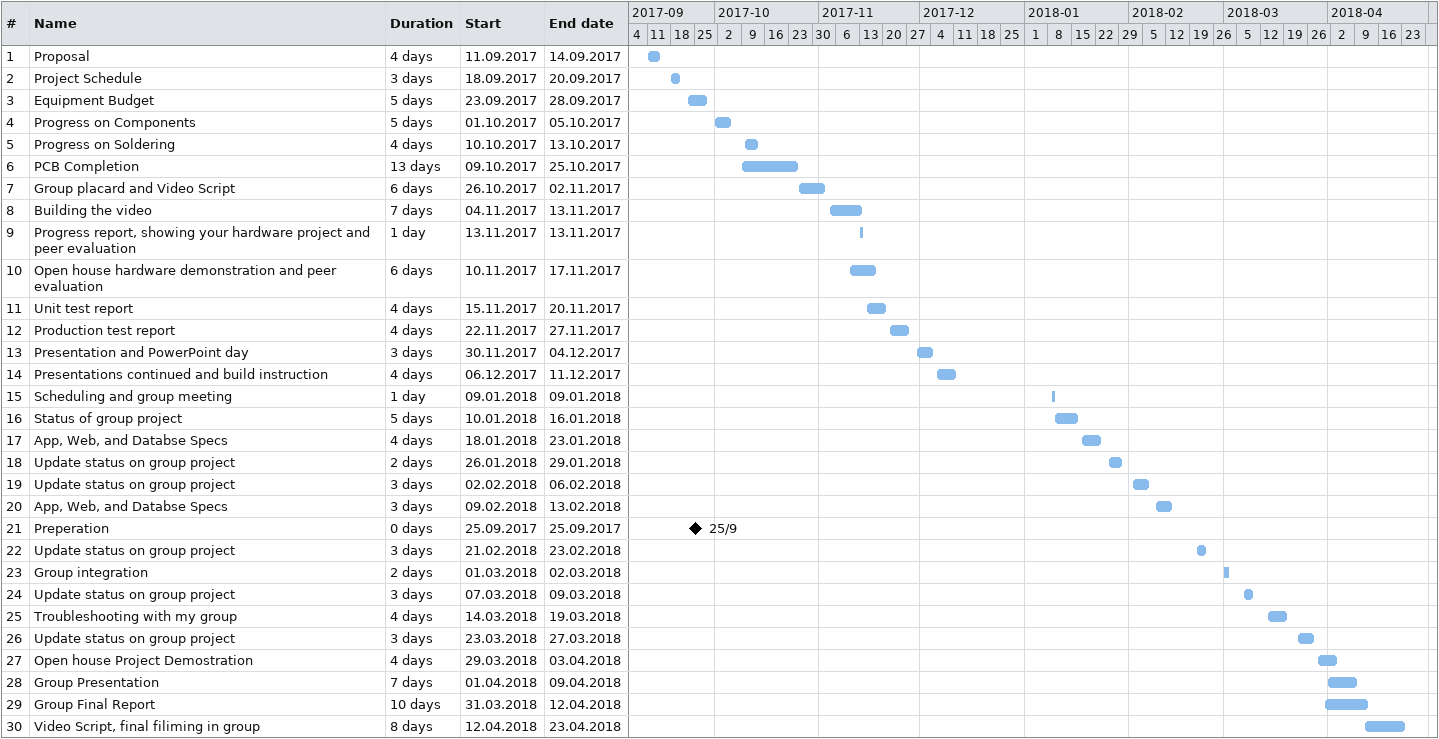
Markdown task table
| ID | Task | Duration | Start | Finish |
|---|---|---|---|---|
| 1 | Proposal | 4d | 2017-09-11 | 2017-09-14 |
| 2 | Project Schedule | 3d | 2017-09-18 | 2017-09-20 |
| 3 | Equipment Budget | 5d | 2017-09-23 | 2017-09-28 |
| 4 | Progress on Components | 5d | 2017-10-01 | 2017-10-05 |
| 5 | Progress on Soldering | 4d | 2017-10-10 | 2017-10-13 |
| 6 | PCB Completion | 13d | 2017-10-09 | 2017-10-25 |
| 7 | Group placard and Video Script | 6d | 2017-10-26 | 2017-11-02 |
| 8 | Building the video | 7d | 2017-11-04 | 2017-11-13 |
| 9 | Progress report, showing your hardware project and peer evaluation | 1d | 2017-11-13 | 2017-11-13 |
| 10 | Open house hardware demonstration and peer evaluation | 6d | 2017-11-10 | 2017-11-17 |
| 11 | Unit test report | 4d | 2017-11-15 | 2017-11-20 |
| 12 | Production test report | 4d | 2017-11-22 | 2017-11-27 |
| 13 | Presentation and PowerPoint day | 3d | 2017-11-30 | 2017-12-04 |
| 14 | Presentations continued and build instruction | 4d | 2017-12-06 | 2017-12-11 |
| 15 | Scheduling and group meeting | 1d | 2018-01-09 | 2018-01-09 |
| 16 | Status of group project | 5d | 2018-01-10 | 2018-01-16 |
| 17 | App, Web, and Databse Specs | 4d | 2018-01-18 | 2018-01-23 |
| 18 | Update status on group project | 2d | 2018-01-26 | 2018-01-29 |
| 19 | Update status on group project | 3d | 2018-02-02 | 2018-02-06 |
| 20 | App, Web, and Databse Specs | 3d | 2018-02-09 | 2018-02-13 |
| 21 | Preperation | 0d | 2017-09-25 | 2017-09-25 |
| 22 | Update status on group project | 3d | 2018-02-21 | 2018-02-23 |
| 23 | Group integration | 2d | 2018-03-01 | 2018-03-02 |
| 24 | Update status on group project | 3d | 2018-03-07 | 2018-03-09 |
| 25 | Troubleshooting with my group | 4d | 2018-03-14 | 2018-03-19 |
| 26 | Update status on group project | 3d | 2018-03-23 | 2018-03-27 |
| 27 | Open house Project Demostration | 4d | 2018-03-29 | 2018-04-03 |
| 28 | Group Presentation | 7d | 2018-04-01 | 2018-04-09 |
| 29 | Group Final Report | 10d | 2018-03-31 | 2018-04-12 |
| 30 | Video Script, final filiming in group | 8d | 2018-04-12 | 2018-04-23 |
